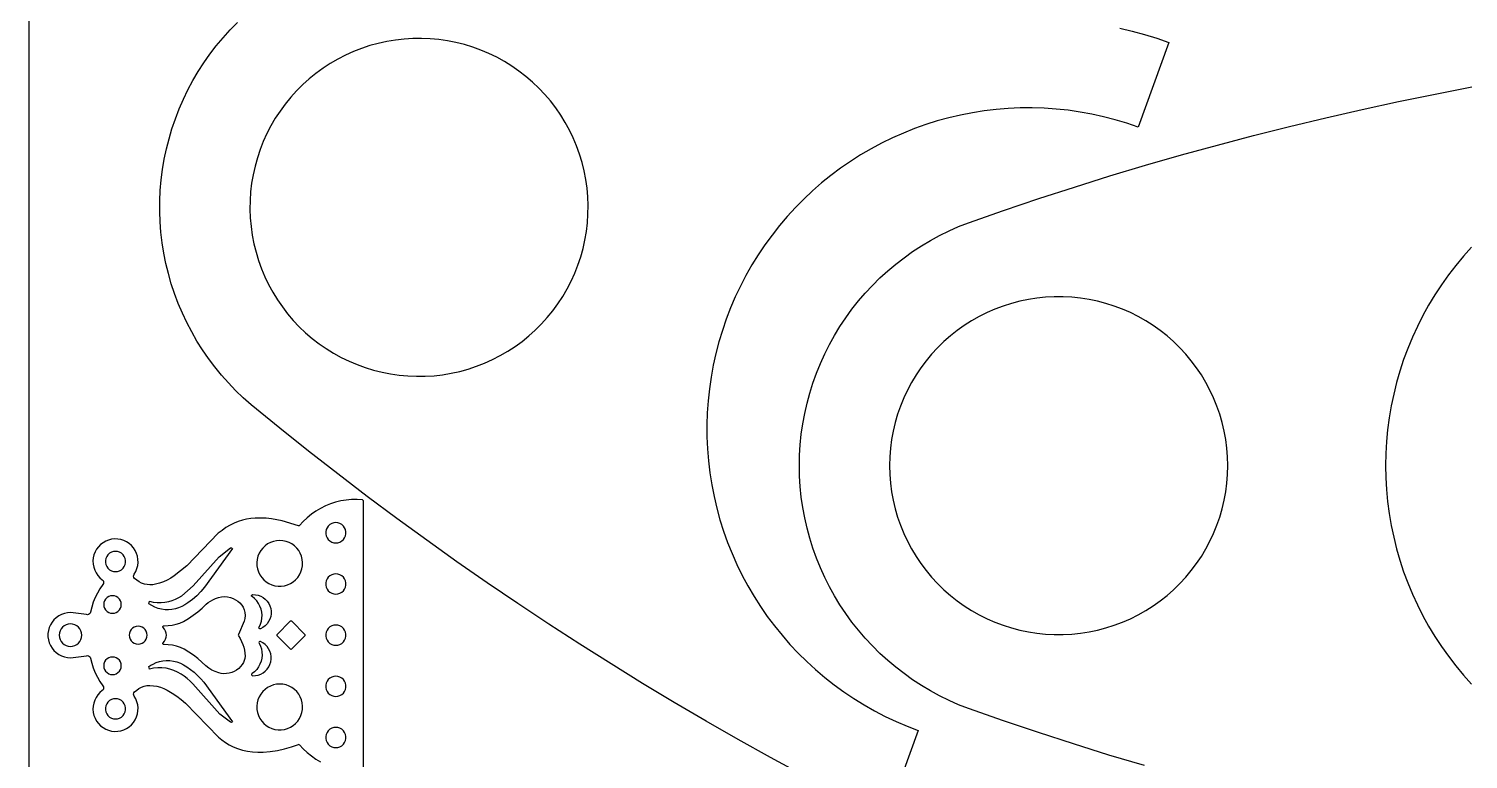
# Model space of a CAD drawing. Extents: x 0 to 1250, y 0 to 2500.
# Drawn here: x 0 to 127.7, y 614.7 to 679.5 of the extents above; entities that cross this region are included whole.
import ezdxf

# ---------------------------------------------------------------- set-up
doc = ezdxf.new("R2010")
doc.units = 0
doc.layers.get('0').update_dxf_attribs({"linetype": 'CONTINUOUS', "lineweight": 25})

msp = doc.modelspace()

# ---------------------------------------------------------------- linework, layer by layer
for points in [[(0, 0), (1250, 0), (1250, 2500), (0, 2500)], [(20.5207, 668.778), (20.2753, 668.045), (20.0679, 667.301), (19.8991, 666.547), (19.7694, 665.786), (19.6789, 665.019), (19.6282, 664.248), (19.617, 663.476), (19.6458, 662.704), (19.7142, 661.934), (19.8222, 661.17), (19.9694, 660.411), (20.1554, 659.662), (20.3797, 658.923), (20.6418, 658.196), (20.941, 657.484), (21.2764, 656.788), (21.6472, 656.11), (22.0524, 655.453), (22.4909, 654.817), (22.9616, 654.204), (23.4631, 653.617), (23.9944, 653.056), (24.5537, 652.523), (25.1397, 652.02), (25.7508, 651.548), (26.3854, 651.107), (27.0419, 650.7), (27.7184, 650.327), (28.4133, 649.99), (29.1246, 649.689), (29.8504, 649.425), (30.5889, 649.198), (31.3381, 649.01), (32.0959, 648.861), (32.8605, 648.751), (33.6297, 648.68), (34.4015, 648.649), (35.1739, 648.658), (35.9448, 648.706), (36.7122, 648.795), (37.474, 648.922), (38.2283, 649.089), (38.9729, 649.294), (39.7061, 649.537), (40.4257, 649.818), (41.1299, 650.136), (41.8168, 650.489), (42.4847, 650.877), (43.1316, 651.299), (43.756, 651.754), (44.3562, 652.24), (44.9305, 652.756), (45.4776, 653.302), (45.9957, 653.875), (46.4837, 654.474), (46.9402, 655.097), (47.364, 655.742), (47.7541, 656.409), (48.1093, 657.095), (48.4287, 657.798), (48.7115, 658.517), (48.9569, 659.25), (49.1643, 659.994), (49.3331, 660.747), (49.4628, 661.509), (49.5533, 662.276), (49.604, 663.047), (49.6152, 663.819), (49.5864, 664.591), (49.518, 665.36), (49.4101, 666.125), (49.2628, 666.884), (49.0768, 667.633), (48.8525, 668.372), (48.5904, 669.099), (48.2912, 669.811), (47.9558, 670.507), (47.585, 671.185), (47.1798, 671.842), (46.7413, 672.478), (46.2706, 673.091), (45.7691, 673.678), (45.2378, 674.239), (44.6786, 674.772), (44.0925, 675.275), (43.4814, 675.747), (42.8468, 676.188), (42.1903, 676.595), (41.5138, 676.967), (40.8189, 677.305), (40.1076, 677.606), (39.3818, 677.87), (38.6433, 678.097), (37.8941, 678.285), (37.1363, 678.434), (36.3717, 678.544), (35.6025, 678.615), (34.8307, 678.646), (34.0583, 678.637), (33.2874, 678.588), (32.52, 678.5), (31.7582, 678.373), (31.0039, 678.206), (30.2593, 678.001), (29.5262, 677.757), (28.8065, 677.477), (28.1023, 677.159), (27.4154, 676.806), (26.7475, 676.418), (26.1006, 675.996), (25.4762, 675.541), (24.876, 675.055), (24.3017, 674.538), (23.7547, 673.993), (23.2365, 673.42), (22.7486, 672.821), (22.292, 672.198), (21.8682, 671.553), (21.4782, 670.886), (21.1229, 670.2), (20.8035, 669.497)], [(76.3555, 640.72), (76.3754, 639.947), (76.435, 639.177), (76.5342, 638.411), (76.6727, 637.651), (76.8501, 636.9), (77.066, 636.158), (77.3197, 635.428), (77.6107, 634.713), (77.9382, 634.013), (78.3012, 633.332), (78.6989, 632.669), (79.1301, 632.028), (79.5937, 631.411), (80.0885, 630.817), (80.6132, 630.25), (81.1664, 629.711), (81.7466, 629.202), (82.3523, 628.722), (82.9818, 628.274), (83.6336, 627.86), (84.3058, 627.48), (84.9968, 627.134), (85.7046, 626.825), (86.4274, 626.552), (87.1632, 626.317), (87.9102, 626.121), (88.6663, 625.963), (89.4295, 625.844), (90.1979, 625.764), (90.9693, 625.725), (91.7417, 625.725), (92.5131, 625.764), (93.2815, 625.844), (94.0447, 625.963), (94.8008, 626.121), (95.5478, 626.317), (96.2836, 626.552), (97.0064, 626.825), (97.7142, 627.134), (98.4052, 627.48), (99.0774, 627.86), (99.7292, 628.274), (100.359, 628.722), (100.964, 629.202), (101.545, 629.711), (102.098, 630.25), (102.623, 630.817), (103.117, 631.411), (103.581, 632.028), (104.012, 632.669), (104.41, 633.332), (104.773, 634.013), (105.1, 634.713), (105.391, 635.428), (105.645, 636.158), (105.861, 636.9), (106.038, 637.651), (106.177, 638.411), (106.276, 639.177), (106.336, 639.947), (106.356, 640.72), (106.336, 641.492), (106.276, 642.262), (106.177, 643.028), (106.038, 643.788), (105.861, 644.54), (105.645, 645.281), (105.391, 646.011), (105.1, 646.726), (104.773, 647.426), (104.41, 648.108), (104.012, 648.77), (103.581, 649.411), (103.117, 650.029), (102.623, 650.622), (102.098, 651.189), (101.545, 651.728), (100.964, 652.238), (100.359, 652.717), (99.7292, 653.165), (99.0774, 653.579), (98.4052, 653.96), (97.7142, 654.305), (97.0064, 654.615), (96.2836, 654.887), (95.5478, 655.122), (94.8008, 655.319), (94.0447, 655.477), (93.2815, 655.596), (92.5131, 655.675), (91.7417, 655.715), (90.9693, 655.715), (90.1979, 655.675), (89.4295, 655.596), (88.6663, 655.477), (87.9102, 655.319), (87.1632, 655.122), (86.4274, 654.887), (85.7046, 654.615), (84.9968, 654.305), (84.3058, 653.96), (83.6336, 653.579), (82.9818, 653.165), (82.3523, 652.717), (81.7466, 652.238), (81.1664, 651.728), (80.6132, 651.189), (80.0885, 650.622), (79.5937, 650.029), (79.1301, 649.411), (78.6989, 648.77), (78.3012, 648.108), (77.9382, 647.426), (77.6107, 646.726), (77.3197, 646.011), (77.066, 645.281), (76.8501, 644.54), (76.6727, 643.788), (76.5342, 643.028), (76.435, 642.262), (76.3754, 641.492)], [(27.2332, 635.661), (27.0461, 635.642), (26.8671, 635.584), (26.7042, 635.49), (26.5644, 635.364), (26.4538, 635.211), (26.3772, 635.039), (26.3381, 634.855), (26.3381, 634.667), (26.3772, 634.483), (26.4538, 634.311), (26.5644, 634.159), (26.7042, 634.033), (26.8671, 633.939), (27.0461, 633.881), (27.2332, 633.861), (27.4203, 633.881), (27.5993, 633.939), (27.7622, 634.033), (27.902, 634.159), (28.0126, 634.311), (28.0891, 634.483), (28.1283, 634.667), (28.1283, 634.855), (28.0891, 635.039), (28.0126, 635.211), (27.902, 635.364), (27.7622, 635.49), (27.5993, 635.584), (27.4203, 635.642)], [(12.0898, 627.928), (11.7808, 627.972), (11.478, 628.048), (11.1849, 628.156), (10.9046, 628.293), (10.6403, 628.46), (10.7008, 628.688), (11.0393, 628.618), (11.383, 628.581), (11.7287, 628.577), (12.0732, 628.606), (12.4134, 628.667), (12.7178, 628.757), (13.0133, 628.872), (13.2977, 629.013), (13.5689, 629.177), (14.5814, 630.039), (16.8816, 632.628), (17.8835, 633.412), (17.9909, 633.44), (18.0791, 633.357), (15.6002, 629.932), (15.2648, 629.539), (14.9005, 629.173), (14.5093, 628.836), (14.0936, 628.53), (13.8392, 628.364), (13.5706, 628.223), (13.2902, 628.106), (13.0003, 628.015), (12.7033, 627.952), (12.4018, 627.916)], [(22.2598, 634.08), (21.9769, 634.06), (21.6996, 634.001), (21.4331, 633.904), (21.1827, 633.771), (20.9533, 633.605), (20.7493, 633.408), (20.5747, 633.184), (20.4329, 632.939), (20.3267, 632.676), (20.2581, 632.401), (20.2284, 632.119), (20.2383, 631.835), (20.2876, 631.556), (20.3752, 631.286), (20.4995, 631.031), (20.6581, 630.796), (20.8478, 630.585), (21.0651, 630.403), (21.3056, 630.253), (21.5646, 630.137), (21.8372, 630.059), (22.1181, 630.02), (22.4016, 630.02), (22.6825, 630.059), (22.9551, 630.137), (23.2141, 630.253), (23.4546, 630.403), (23.6719, 630.585), (23.8616, 630.796), (24.0202, 631.031), (24.1445, 631.286), (24.2321, 631.556), (24.2814, 631.835), (24.2913, 632.119), (24.2616, 632.401), (24.193, 632.676), (24.0868, 632.939), (23.945, 633.184), (23.7704, 633.408), (23.5664, 633.605), (23.337, 633.771), (23.0866, 633.904), (22.8201, 634.001), (22.5427, 634.06)], [(7.6948, 633.114), (7.5077, 633.094), (7.3287, 633.036), (7.1658, 632.942), (7.026, 632.816), (6.9154, 632.664), (6.8388, 632.492), (6.7997, 632.308), (6.7997, 632.12), (6.8388, 631.936), (6.9154, 631.764), (7.026, 631.611), (7.1658, 631.486), (7.3287, 631.392), (7.5077, 631.333), (7.6948, 631.314), (7.8819, 631.333), (8.0609, 631.392), (8.2238, 631.486), (8.3636, 631.611), (8.4742, 631.764), (8.5508, 631.936), (8.5899, 632.12), (8.5899, 632.308), (8.5508, 632.492), (8.4742, 632.664), (8.3636, 632.816), (8.2238, 632.942), (8.0609, 633.036), (7.8819, 633.094)], [(27.2332, 631.118), (27.0461, 631.099), (26.8671, 631.041), (26.7042, 630.947), (26.5644, 630.821), (26.4538, 630.668), (26.3772, 630.497), (26.3381, 630.312), (26.3381, 630.124), (26.3772, 629.94), (26.4538, 629.768), (26.5644, 629.616), (26.7042, 629.49), (26.8671, 629.396), (27.0461, 629.338), (27.2332, 629.318), (27.4203, 629.338), (27.5993, 629.396), (27.7622, 629.49), (27.902, 629.616), (28.0126, 629.768), (28.0891, 629.94), (28.1283, 630.124), (28.1283, 630.312), (28.0891, 630.497), (28.0126, 630.668), (27.902, 630.821), (27.7622, 630.947), (27.5993, 631.041), (27.4203, 631.099)], [(7.4236, 629.173), (7.2505, 629.153), (7.0861, 629.096), (6.9386, 629.003), (6.8154, 628.88), (6.7227, 628.733), (6.6652, 628.568), (6.6457, 628.395), (6.6652, 628.222), (6.7227, 628.057), (6.8154, 627.91), (6.9386, 627.787), (7.0861, 627.694), (7.2505, 627.637), (7.4236, 627.617), (7.5967, 627.637), (7.7612, 627.694), (7.9087, 627.787), (8.0319, 627.91), (8.1245, 628.057), (8.1821, 628.222), (8.2016, 628.395), (8.1821, 628.568), (8.1245, 628.733), (8.0319, 628.88), (7.9087, 629.003), (7.7612, 629.096), (7.5967, 629.153)], [(11.8951, 626.395), (11.8999, 626.454), (11.9375, 626.5), (11.9947, 626.517), (12.3539, 626.524), (12.7107, 626.567), (13.0617, 626.644), (13.4036, 626.754), (13.7331, 626.897), (14.1666, 627.154), (14.5847, 627.435), (14.986, 627.74), (15.3694, 628.066), (15.7336, 628.414), (15.9184, 628.562), (16.1141, 628.694), (16.3196, 628.81), (16.5648, 628.933), (16.8241, 629.022), (17.0929, 629.077), (17.3665, 629.095), (17.6402, 629.078), (17.8834, 629.021), (18.1178, 628.936), (18.3402, 628.822), (18.547, 628.682), (18.7283, 628.53), (18.884, 628.351), (19.0105, 628.151), (19.1048, 627.934), (19.1621, 627.681), (19.1833, 627.423), (19.1678, 627.164), (19.1159, 626.91), (18.5995, 625.727), (18.5853, 625.675), (18.5995, 625.624), (18.7475, 625.375), (18.8769, 625.115), (18.987, 624.847), (19.0768, 624.597), (19.1392, 624.339), (19.1735, 624.076), (19.1793, 623.81), (19.1567, 623.617), (19.1085, 623.428), (19.0355, 623.247), (18.9391, 623.078), (18.7891, 622.892), (18.6177, 622.726), (18.4272, 622.581), (18.2207, 622.461), (18.0011, 622.368), (17.7757, 622.299), (17.5434, 622.261), (17.3081, 622.252), (17.0736, 622.274), (16.8439, 622.326), (16.5378, 622.438), (16.245, 622.581), (15.9685, 622.754), (15.7112, 622.954), (15.3602, 623.288), (14.9921, 623.602), (14.6078, 623.897), (14.2085, 624.17), (13.7953, 624.423), (13.4555, 624.577), (13.1018, 624.696), (12.7381, 624.779), (12.3678, 624.825), (11.9947, 624.834), (11.9375, 624.85), (11.8999, 624.896), (11.8951, 624.956), (11.9248, 625.007), (12.0487, 625.148), (12.1412, 625.311), (12.1983, 625.489), (12.2176, 625.675), (12.1983, 625.862), (12.1412, 626.04), (12.0487, 626.203), (11.9249, 626.344)], [(19.7698, 629.141), (19.768, 629.202), (19.8025, 629.253), (19.8601, 629.274), (20.1025, 629.265), (20.3406, 629.219), (20.5689, 629.137), (20.7818, 629.021), (20.9745, 628.873), (21.1424, 628.698), (21.2814, 628.499), (21.3884, 628.282), (21.4608, 628.05), (21.4968, 627.81), (21.4958, 627.568), (21.4575, 627.328), (21.3831, 627.097), (21.2742, 626.881), (21.1333, 626.683), (20.9639, 626.51), (20.7699, 626.364), (20.5559, 626.25), (20.4948, 626.244), (20.4416, 626.274), (20.4164, 626.33), (20.4286, 626.39), (20.5474, 626.64), (20.6318, 626.903), (20.6803, 627.175), (20.692, 627.451), (20.6666, 627.726), (20.6047, 627.995), (20.5073, 628.253), (20.3762, 628.497), (20.2138, 628.72), (20.0229, 628.92), (19.807, 629.092)], [(23.1852, 626.903), (22.0278, 625.746), (22.0019, 625.701), (22.0019, 625.649), (22.0278, 625.605), (23.1852, 624.447), (23.23, 624.421), (23.2818, 624.421), (23.3266, 624.447), (24.4839, 625.605), (24.5098, 625.649), (24.5098, 625.701), (24.4839, 625.746), (23.3266, 626.903), (23.2818, 626.929), (23.23, 626.929)], [(3.6948, 626.675), (3.4997, 626.656), (3.3121, 626.599), (3.1392, 626.507), (2.9877, 626.382), (2.8633, 626.231), (2.7709, 626.058), (2.714, 625.87), (2.6948, 625.675), (2.714, 625.48), (2.7709, 625.293), (2.8633, 625.12), (2.9877, 624.968), (3.1392, 624.844), (3.3121, 624.751), (3.4997, 624.695), (3.6948, 624.675), (3.8899, 624.695), (4.0775, 624.751), (4.2504, 624.844), (4.4019, 624.968), (4.5263, 625.12), (4.6187, 625.293), (4.6756, 625.48), (4.6948, 625.675), (4.6756, 625.87), (4.6187, 626.058), (4.5263, 626.231), (4.4019, 626.382), (4.2504, 626.507), (4.0775, 626.599), (3.8899, 626.656)], [(9.7047, 626.468), (9.5283, 626.448), (9.3606, 626.39), (9.2103, 626.295), (9.0847, 626.17), (8.9902, 626.019), (8.9316, 625.852), (8.9117, 625.675), (8.9316, 625.499), (8.9902, 625.331), (9.0847, 625.181), (9.2103, 625.055), (9.3606, 624.961), (9.5283, 624.902), (9.7047, 624.882), (9.8812, 624.902), (10.0488, 624.961), (10.1991, 625.055), (10.3247, 625.181), (10.4192, 625.331), (10.4778, 625.499), (10.4977, 625.675), (10.4778, 625.852), (10.4192, 626.019), (10.3247, 626.17), (10.1991, 626.295), (10.0488, 626.39), (9.8812, 626.448)], [(27.2332, 626.575), (27.0461, 626.556), (26.8671, 626.498), (26.7042, 626.403), (26.5644, 626.278), (26.4538, 626.125), (26.3772, 625.953), (26.3381, 625.769), (26.3381, 625.581), (26.3772, 625.397), (26.4538, 625.225), (26.5644, 625.073), (26.7042, 624.947), (26.8671, 624.853), (27.0461, 624.795), (27.2332, 624.775), (27.4203, 624.795), (27.5993, 624.853), (27.7622, 624.947), (27.902, 625.073), (28.0126, 625.225), (28.0891, 625.397), (28.1283, 625.581), (28.1283, 625.769), (28.0891, 625.953), (28.0126, 626.125), (27.902, 626.278), (27.7622, 626.403), (27.5993, 626.498), (27.4203, 626.556)], [(20.5559, 625.101), (20.4948, 625.107), (20.4416, 625.076), (20.4164, 625.021), (20.4286, 624.96), (20.5474, 624.711), (20.6318, 624.448), (20.6803, 624.176), (20.692, 623.9), (20.6666, 623.625), (20.6047, 623.356), (20.5073, 623.097), (20.3762, 622.854), (20.2138, 622.631), (20.0229, 622.431), (19.807, 622.259), (19.7698, 622.21), (19.768, 622.149), (19.8025, 622.098), (19.8601, 622.077), (20.1025, 622.086), (20.3406, 622.132), (20.5689, 622.214), (20.7818, 622.33), (20.9745, 622.478), (21.1424, 622.653), (21.2814, 622.851), (21.3884, 623.069), (21.4608, 623.301), (21.4968, 623.54), (21.4958, 623.783), (21.4575, 624.023), (21.3831, 624.253), (21.2742, 624.47), (21.1333, 624.668), (20.9639, 624.841), (20.7699, 624.987)], [(7.4236, 623.734), (7.2505, 623.714), (7.0861, 623.657), (6.9386, 623.564), (6.8154, 623.441), (6.7227, 623.293), (6.6652, 623.129), (6.6457, 622.956), (6.6652, 622.783), (6.7227, 622.618), (6.8154, 622.471), (6.9386, 622.347), (7.0861, 622.255), (7.2505, 622.197), (7.4236, 622.178), (7.5967, 622.197), (7.7612, 622.255), (7.9087, 622.347), (8.0319, 622.471), (8.1245, 622.618), (8.1821, 622.783), (8.2016, 622.956), (8.1821, 623.129), (8.1245, 623.293), (8.0319, 623.441), (7.9087, 623.564), (7.7612, 623.657), (7.5967, 623.714)], [(10.6403, 622.891), (10.8269, 623.007), (11.0205, 623.111), (11.2973, 623.238), (11.5861, 623.335), (11.8837, 623.401), (12.1865, 623.434), (12.5093, 623.422), (12.829, 623.375), (13.1423, 623.297), (13.4458, 623.186), (13.7362, 623.045), (14.0105, 622.874), (14.3494, 622.638), (14.6728, 622.381), (14.9794, 622.104), (15.2679, 621.808), (15.5373, 621.495), (18.0791, 617.994), (17.9909, 617.911), (17.8835, 617.938), (16.9413, 618.667), (14.5523, 621.341), (14.3148, 621.589), (14.0597, 621.818), (13.7884, 622.027), (13.5023, 622.216), (13.1914, 622.395), (12.8642, 622.541), (12.5238, 622.654), (12.1738, 622.732), (11.8047, 622.77), (11.4338, 622.771), (11.0645, 622.735), (10.7008, 622.662)], [(27.2332, 622.032), (27.0461, 622.013), (26.8671, 621.955), (26.7042, 621.86), (26.5644, 621.735), (26.4538, 621.582), (26.3772, 621.41), (26.3381, 621.226), (26.3381, 621.038), (26.3772, 620.854), (26.4538, 620.682), (26.5644, 620.53), (26.7042, 620.404), (26.8671, 620.31), (27.0461, 620.252), (27.2332, 620.232), (27.4203, 620.252), (27.5993, 620.31), (27.7622, 620.404), (27.902, 620.53), (28.0126, 620.682), (28.0891, 620.854), (28.1283, 621.038), (28.1283, 621.226), (28.0891, 621.41), (28.0126, 621.582), (27.902, 621.735), (27.7622, 621.86), (27.5993, 621.955), (27.4203, 622.013)], [(22.2598, 621.336), (21.9769, 621.316), (21.6996, 621.257), (21.4331, 621.16), (21.1827, 621.027), (20.9533, 620.86), (20.7493, 620.663), (20.5747, 620.44), (20.4329, 620.194), (20.3267, 619.931), (20.2581, 619.656), (20.2284, 619.374), (20.2383, 619.091), (20.2876, 618.811), (20.3752, 618.542), (20.4995, 618.287), (20.6581, 618.052), (20.8478, 617.841), (21.0651, 617.659), (21.3056, 617.508), (21.5646, 617.393), (21.8372, 617.315), (22.1181, 617.275), (22.4016, 617.275), (22.6825, 617.315), (22.9551, 617.393), (23.2141, 617.508), (23.4546, 617.659), (23.6719, 617.841), (23.8616, 618.052), (24.0202, 618.287), (24.1445, 618.542), (24.2321, 618.811), (24.2814, 619.091), (24.2913, 619.374), (24.2616, 619.656), (24.193, 619.931), (24.0868, 620.194), (23.945, 620.44), (23.7704, 620.663), (23.5664, 620.86), (23.337, 621.027), (23.0866, 621.16), (22.8201, 621.257), (22.5427, 621.316)], [(7.6948, 620.037), (7.5077, 620.017), (7.3287, 619.959), (7.1658, 619.865), (7.026, 619.739), (6.9154, 619.587), (6.8388, 619.415), (6.7997, 619.231), (6.7997, 619.043), (6.8388, 618.859), (6.9154, 618.687), (7.026, 618.535), (7.1658, 618.409), (7.3287, 618.315), (7.5077, 618.257), (7.6948, 618.237), (7.8819, 618.257), (8.0609, 618.315), (8.2238, 618.409), (8.3636, 618.535), (8.4742, 618.687), (8.5508, 618.859), (8.5899, 619.043), (8.5899, 619.231), (8.5508, 619.415), (8.4742, 619.587), (8.3636, 619.739), (8.2238, 619.865), (8.0609, 619.959), (7.8819, 620.017)], [(27.2332, 617.489), (27.0461, 617.47), (26.8671, 617.412), (26.7042, 617.317), (26.5644, 617.192), (26.4538, 617.039), (26.3772, 616.867), (26.3381, 616.683), (26.3381, 616.495), (26.3772, 616.311), (26.4538, 616.139), (26.5644, 615.987), (26.7042, 615.861), (26.8671, 615.767), (27.0461, 615.709), (27.2332, 615.689), (27.4203, 615.709), (27.5993, 615.767), (27.7622, 615.861), (27.902, 615.987), (28.0126, 616.139), (28.0891, 616.311), (28.1283, 616.495), (28.1283, 616.683), (28.0891, 616.867), (28.0126, 617.039), (27.902, 617.192), (27.7622, 617.317), (27.5993, 617.412), (27.4203, 617.47)]]:
    msp.add_lwpolyline(points, close=True)
for points in [[(68.6833, 613.25), (65.7992, 614.816), (62.9326, 616.414), (60.0838, 618.043), (57.2531, 619.704), (54.4408, 621.396), (51.6474, 623.119), (48.8733, 624.872), (46.1186, 626.656), (43.3838, 628.471), (40.6691, 630.315), (37.9751, 632.189), (35.3018, 634.093), (32.6496, 636.026), (30.0191, 637.989), (27.4102, 639.98), (24.8236, 642), (22.2593, 644.048), (19.7178, 646.125), (19.0205, 646.743), (18.3487, 647.388), (17.7036, 648.06), (17.0862, 648.758), (16.4977, 649.48), (15.9388, 650.225), (15.4105, 650.993), (14.9138, 651.781), (14.4494, 652.588), (14.018, 653.414), (13.6205, 654.257), (13.2574, 655.115), (12.9294, 655.987), (12.637, 656.871), (12.3806, 657.767), (12.1607, 658.672), (11.9776, 659.586), (11.8317, 660.506), (11.7232, 661.431), (11.6522, 662.36), (11.6188, 663.291), (11.6233, 664.222), (11.6655, 665.153), (11.7453, 666.081), (11.8625, 667.006), (12.0173, 667.924), (12.2089, 668.836), (12.4374, 669.739), (12.7024, 670.632), (13.0032, 671.514), (13.3395, 672.383), (13.7106, 673.237), (14.1162, 674.076), (14.5553, 674.897), (15.0273, 675.701), (15.5316, 676.484), (16.0671, 677.246), (16.633, 677.986), (17.2284, 678.703), (17.8524, 679.395), (18.5039, 680.061)], [(96.7665, 679.567), (97.8724, 679.297), (98.9694, 678.992), (100.056, 678.653), (101.132, 678.28), (98.396, 670.763), (97.3879, 671.108), (96.3674, 671.416), (95.3362, 671.686), (94.2956, 671.916), (93.2471, 672.108), (92.1923, 672.26), (91.1324, 672.373), (90.0691, 672.446), (89.0037, 672.479), (87.9379, 672.472), (86.8731, 672.426), (85.8107, 672.34), (84.7523, 672.214), (83.6995, 672.048), (82.6535, 671.844), (81.6159, 671.6), (80.588, 671.318), (79.5715, 670.997), (78.5677, 670.639), (77.5781, 670.243), (76.6038, 669.811), (75.6464, 669.343), (74.7072, 668.839), (73.7875, 668.3), (72.8887, 667.727), (72.0117, 667.121), (71.1582, 666.483), (70.329, 665.814), (69.5255, 665.113), (68.7487, 664.383), (67.9998, 663.625), (67.2797, 662.839), (66.5895, 662.027), (65.9302, 661.19), (65.3026, 660.328), (64.7077, 659.444), (64.1463, 658.538), (63.6191, 657.612), (63.127, 656.666), (62.6705, 655.703), (62.2504, 654.723), (61.8672, 653.729), (61.5214, 652.721), (61.2137, 651.7), (60.9442, 650.669), (60.7135, 649.628), (60.5219, 648.58), (60.3697, 647.525), (60.2569, 646.465), (60.1839, 645.402), (60.1506, 644.337), (60.1573, 643.271), (60.2038, 642.206), (60.2901, 641.144), (60.416, 640.085), (60.5814, 639.032), (60.7861, 637.986), (61.0297, 636.949), (61.312, 635.921), (61.6325, 634.904), (61.9908, 633.901), (62.3864, 632.911), (62.8187, 631.937), (63.2871, 630.979), (63.791, 630.04), (64.3296, 629.12), (64.9023, 628.222), (65.5082, 627.345), (66.1465, 626.491), (66.8162, 625.662), (67.5164, 624.858), (68.2462, 624.082), (69.0046, 623.333), (69.7904, 622.613), (70.6025, 621.922), (71.44, 621.263), (72.3015, 620.635), (73.1859, 620.041), (74.0918, 619.479), (75.0182, 618.952), (75.9636, 618.46), (76.9268, 618.003), (77.9063, 617.583), (78.9009, 617.2), (76.1647, 609.683)], [(98.9546, 614.092), (95.8115, 615.036), (92.6789, 616.015), (89.5574, 617.029), (86.4472, 618.076), (83.3488, 619.158), (82.4822, 619.5), (81.6302, 619.877), (80.7941, 620.288), (79.9753, 620.732), (79.1753, 621.21), (78.3952, 621.719), (77.6363, 622.259), (76.9, 622.83), (76.1874, 623.43), (75.4996, 624.059), (74.8379, 624.714), (74.2033, 625.396), (73.5968, 626.104), (73.0195, 626.835), (72.4723, 627.589), (71.956, 628.364), (71.4715, 629.16), (71.0197, 629.975), (70.6013, 630.807), (70.2169, 631.656), (69.8671, 632.519), (69.5527, 633.396), (69.274, 634.285), (69.0315, 635.184), (68.8256, 636.093), (68.6568, 637.009), (68.5251, 637.932), (68.4309, 638.858), (68.3744, 639.788), (68.3555, 640.72), (68.3744, 641.651), (68.4309, 642.581), (68.5251, 643.508), (68.6568, 644.43), (68.8256, 645.346), (69.0315, 646.255), (69.274, 647.154), (69.5527, 648.043), (69.8671, 648.92), (70.2169, 649.784), (70.6013, 650.632), (71.0197, 651.465), (71.4715, 652.279), (71.956, 653.075), (72.4723, 653.851), (73.0195, 654.605), (73.5968, 655.336), (74.2033, 656.043), (74.8379, 656.725), (75.4996, 657.381), (76.1874, 658.009), (76.9, 658.609), (77.6363, 659.18), (78.3952, 659.721), (79.1753, 660.23), (79.9753, 660.707), (80.7941, 661.151), (81.6302, 661.562), (82.4822, 661.939), (83.3488, 662.281), (86.4702, 663.371), (89.6034, 664.426), (92.7482, 665.446), (95.9042, 666.432), (99.0709, 667.382), (102.248, 668.297), (105.435, 669.176), (108.632, 670.02), (111.837, 670.828), (115.052, 671.601), (118.275, 672.338), (121.506, 673.039), (124.745, 673.705), (127.99, 674.334)], [(127.964, 660.105), (127.253, 659.31), (126.573, 658.489), (125.925, 657.644), (125.308, 656.774), (124.724, 655.883), (124.174, 654.97), (123.658, 654.037), (123.178, 653.085), (122.734, 652.117), (122.326, 651.132), (121.955, 650.133), (121.622, 649.12), (121.327, 648.096), (121.07, 647.062), (120.852, 646.018), (120.674, 644.967), (120.535, 643.911), (120.435, 642.85), (120.375, 641.785), (120.356, 640.72), (120.375, 639.654), (120.435, 638.59), (120.535, 637.529), (120.674, 636.472), (120.852, 635.421), (121.07, 634.378), (121.327, 633.343), (121.622, 632.319), (121.955, 631.307), (122.326, 630.308), (122.734, 629.323), (123.178, 628.354), (123.658, 627.403), (124.174, 626.47), (124.724, 625.557), (125.308, 624.665), (125.925, 623.796), (126.573, 622.95), (127.253, 622.13), (127.964, 621.335)], [(29.6948, 613.765), (29.6948, 637.586), (29.6048, 637.685), (29.1231, 637.715), (28.6404, 637.709), (28.1596, 637.667), (27.6833, 637.589), (27.2143, 637.475), (26.7552, 637.326), (26.3085, 637.142), (25.877, 636.926), (25.4629, 636.678), (25.0687, 636.4), (24.6965, 636.092), (24.3485, 635.758), (24.0267, 635.398), (23.9759, 635.365), (23.9155, 635.368), (22.4816, 635.808), (22.0067, 635.916), (21.5263, 635.996), (21.0419, 636.047), (20.5553, 636.068), (20.0683, 636.06), (19.6902, 636.026), (19.3156, 635.965), (18.9464, 635.877), (18.5844, 635.762), (18.2316, 635.622), (17.8528, 635.434), (17.4884, 635.219), (17.1403, 634.979), (16.8102, 634.714), (14.0204, 631.832), (12.8991, 630.936), (12.5933, 630.739), (12.2739, 630.565), (11.9425, 630.415), (11.6011, 630.29), (11.2514, 630.19), (11.0022, 630.15), (10.7501, 630.139), (10.4985, 630.157), (10.2505, 630.204), (10.0107, 630.287), (9.7842, 630.401), (9.5753, 630.545), (9.3876, 630.716), (9.3292, 630.8), (9.3024, 630.899), (9.3105, 631.001), (9.3525, 631.095), (9.4902, 631.333), (9.5941, 631.587), (9.662, 631.853), (9.6929, 632.126), (9.686, 632.401), (9.6415, 632.672), (9.5603, 632.935), (9.4439, 633.184), (9.2944, 633.414), (9.1148, 633.622), (8.9083, 633.803), (8.679, 633.955), (8.431, 634.073), (8.1692, 634.157), (7.8984, 634.203), (7.6237, 634.212), (7.3504, 634.184), (7.0836, 634.118), (6.8284, 634.016), (6.5894, 633.88), (6.3714, 633.713), (6.1784, 633.518), (6.0139, 633.298), (5.8812, 633.057), (5.7828, 632.8), (5.7204, 632.533), (5.6953, 632.259), (5.708, 631.985), (5.7581, 631.714), (5.8449, 631.454), (5.9665, 631.207), (6.1208, 630.98), (6.3048, 630.776), (6.515, 630.599), (6.5829, 630.53), (6.6253, 630.443), (6.6379, 630.347), (6.6193, 630.252), (6.5716, 630.168), (6.3125, 629.8), (6.0829, 629.413), (5.8842, 629.009), (5.7177, 628.591), (5.5843, 628.161), (5.4848, 627.722), (5.449, 627.633), (5.3867, 627.559), (5.3043, 627.509), (5.2103, 627.488), (5.1145, 627.498), (3.6948, 627.675), (3.4225, 627.657), (3.1552, 627.601), (2.898, 627.51), (2.6556, 627.384), (2.4326, 627.227), (2.2331, 627.04), (2.0609, 626.829), (1.919, 626.595), (1.8103, 626.345), (1.7366, 626.082), (1.6995, 625.812), (1.6995, 625.539), (1.7366, 625.268), (1.8103, 625.006), (1.919, 624.755), (2.0609, 624.522), (2.2331, 624.31), (2.4326, 624.124), (2.6556, 623.966), (2.898, 623.841), (3.1552, 623.75), (3.4225, 623.694), (3.6948, 623.675), (5.1145, 623.853), (5.2103, 623.863), (5.3043, 623.841), (5.3867, 623.792), (5.449, 623.718), (5.4849, 623.629), (5.588, 623.191), (5.7235, 622.762), (5.8906, 622.344), (6.0885, 621.941), (6.3159, 621.552), (6.5716, 621.182), (6.6193, 621.098), (6.6379, 621.004), (6.6253, 620.908), (6.5829, 620.821), (6.515, 620.752), (6.3048, 620.575), (6.1208, 620.371), (5.9665, 620.143), (5.8449, 619.897), (5.7581, 619.636), (5.708, 619.366), (5.6953, 619.092), (5.7204, 618.818), (5.7828, 618.55), (5.8812, 618.294), (6.0139, 618.053), (6.1784, 617.833), (6.3714, 617.637), (6.5894, 617.47), (6.8284, 617.334), (7.0836, 617.233), (7.3504, 617.167), (7.6237, 617.138), (7.8984, 617.147), (8.1692, 617.194), (8.431, 617.277), (8.679, 617.396), (8.9083, 617.547), (9.1148, 617.729), (9.2944, 617.936), (9.4439, 618.167), (9.5603, 618.416), (9.6415, 618.678), (9.686, 618.95), (9.6929, 619.224), (9.662, 619.497), (9.5941, 619.764), (9.4902, 620.018), (9.3525, 620.256), (9.3105, 620.349), (9.3024, 620.451), (9.3292, 620.55), (9.3876, 620.634), (9.5714, 620.803), (9.7761, 620.945), (9.9979, 621.059), (10.2329, 621.142), (10.477, 621.193), (10.7256, 621.211), (11.0488, 621.189), (11.3683, 621.136), (11.6808, 621.05), (11.9831, 620.934), (12.2723, 620.788), (12.7064, 620.538), (13.1235, 620.261), (13.5219, 619.957), (13.8999, 619.629), (16.8154, 616.632), (17.1232, 616.383), (17.4473, 616.157), (17.7862, 615.953), (18.1384, 615.773), (18.5021, 615.618), (18.9445, 615.476), (19.3971, 615.372), (19.8567, 615.305), (20.3203, 615.277), (20.7847, 615.286), (21.4254, 615.35), (22.0611, 615.451), (22.6896, 615.591), (23.3085, 615.768), (23.9155, 615.983), (23.9759, 615.985), (24.0267, 615.953), (24.3485, 615.593), (24.6965, 615.258), (25.0687, 614.951), (25.4629, 614.673), (25.877, 614.424)]]:
    msp.add_lwpolyline(points)

doc.saveas('drawing.dxf')
